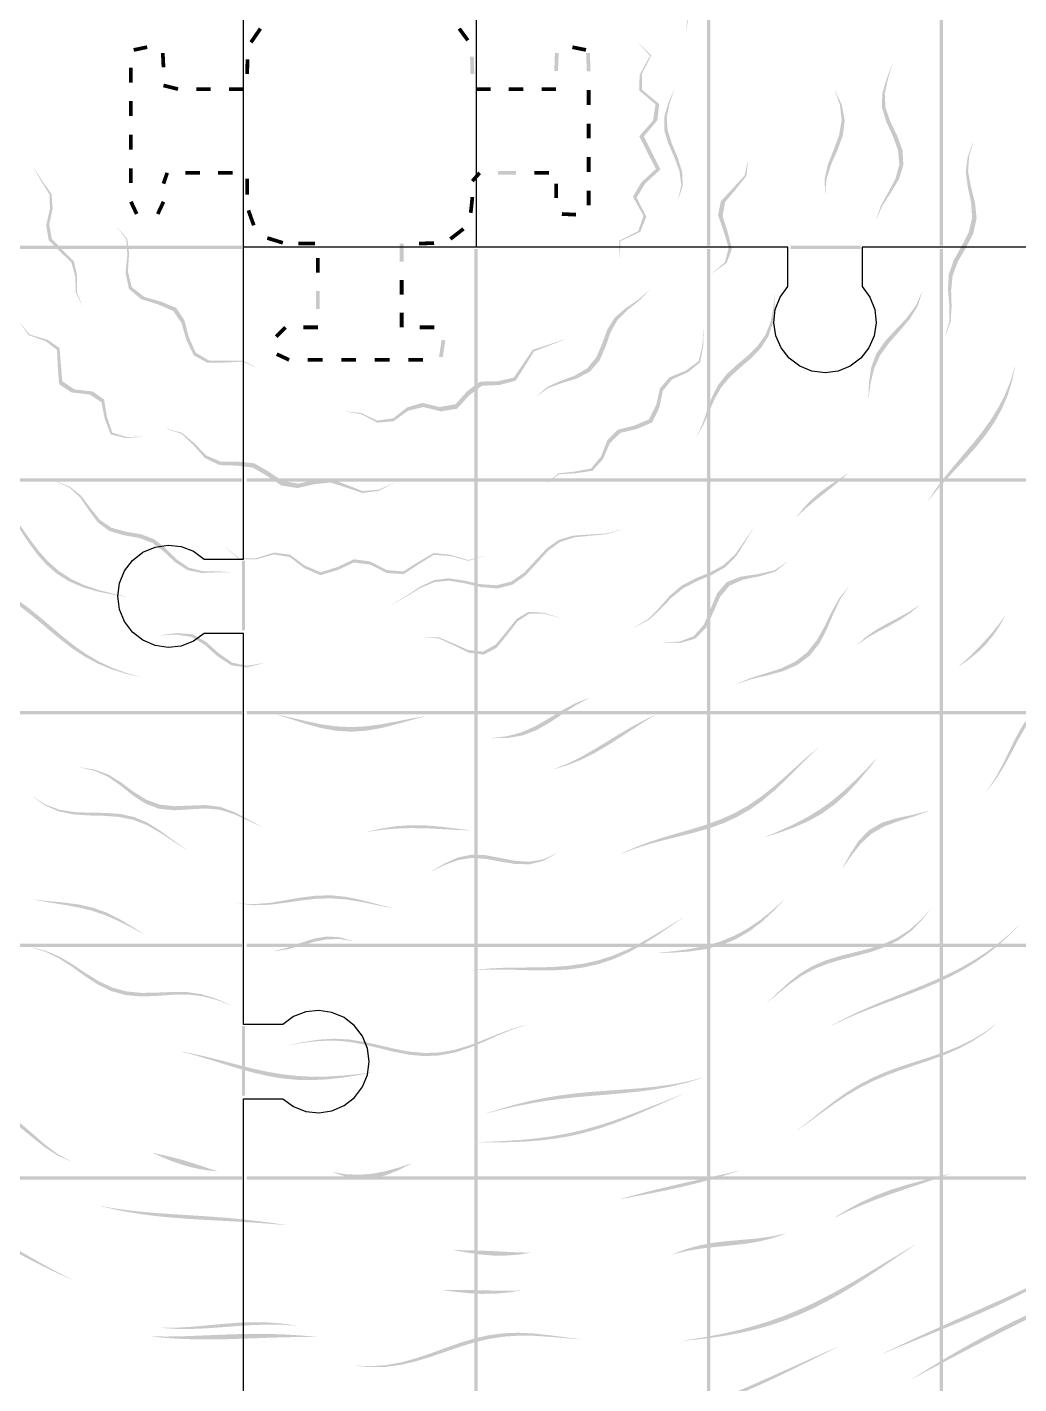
# Model space of a CAD drawing. Header units: millimetres. Extents: x 5 to 414, y 6 to 775.
# Drawn here: x 176.6 to 276.2, y 457.2 to 593.3 of the extents above; entities that cross this region are included whole.
import ezdxf

# ---------------------------------------------------------------- set-up
doc = ezdxf.new("R2010")
doc.units = ezdxf.units.MM
doc.layers.add('CUT', color=1, linetype='Continuous')
doc.layers.add('RASTER', color=7, linetype='Continuous')

msp = doc.modelspace()

# ---------------------------------------------------------------- hatches: boundary and pattern name
at = {"layer": 'RASTER'}
for points in [[(234.199, 608.155), (235.657, 607.482), (236.715, 606.39), (237.324, 604.929), (237.685, 603.331), (238.133, 601.86), (238.937, 600.652), (240.12, 599.65), (241.434, 598.661), (242.497, 597.491), (243.028, 596.064), (243.017, 594.45), (242.749, 592.808), (242.732, 592.802), (242.913, 594.414), (242.846, 595.991), (242.253, 597.381), (241.143, 598.516), (239.805, 599.475), (238.62, 600.458), (237.835, 601.659), (237.424, 603.138), (237.115, 604.76), (236.568, 606.261), (235.578, 607.406), (234.186, 608.142)], [(244.862, 594.423), (245.188, 594.423), (245.188, 571.399), (244.862, 571.399)], [(268.212, 594.423), (268.538, 594.423), (268.538, 571.399), (268.212, 571.399)], [(199.227, 591.69), (200.175, 593.076), (199.867, 593.287), (198.918, 591.901)], [(219.828, 593.071), (220.695, 591.894), (220.996, 592.116), (220.129, 593.292)], [(187.334, 590.86), (188.695, 591.134), (188.621, 591.5), (187.26, 591.227)], [(231.305, 591.134), (232.666, 590.86), (232.74, 591.227), (231.379, 591.5)], [(237.959, 591.787), (239.257, 590.475), (238.307, 588.609), (238.34, 587.028), (240.055, 585.619), (239.867, 583.971), (238.52, 582.372), (239.319, 580.759), (240.177, 579.038), (238.648, 577.638), (237.784, 576.217), (238.769, 574.302), (238.154, 572.788), (236.174, 571.859), (236.072, 570.19), (236.055, 570.199), (236.063, 571.906), (237.951, 572.861), (238.48, 574.388), (237.421, 576.305), (238.228, 577.715), (239.719, 579.097), (238.848, 580.794), (238.059, 582.381), (239.439, 583.956), (239.683, 585.586), (238.042, 586.984), (238.095, 588.566), (239.141, 590.445), (237.941, 591.781)], [(190.035, 590.731), (190.106, 589.284), (190.479, 589.302), (190.408, 590.75)], [(198.885, 588.625), (198.904, 590.106), (198.53, 590.11), (198.512, 588.63)], [(221.069, 590.367), (221.115, 588.623), (221.488, 588.633), (221.443, 590.377)], [(229.894, 588.923), (229.965, 590.733), (229.592, 590.748), (229.521, 588.937)], [(232.719, 590.733), (232.79, 588.881), (233.163, 588.896), (233.092, 590.748)], [(263.476, 589.646), (263.025, 588.148), (262.701, 586.691), (262.767, 585.274), (263.255, 583.865), (263.945, 582.43), (264.484, 580.962), (264.57, 579.49), (264.114, 578.058), (263.286, 576.686), (262.425, 575.356), (261.863, 574.01), (261.845, 574.013), (262.285, 575.376), (263.033, 576.716), (263.768, 578.089), (264.157, 579.516), (264.035, 580.978), (263.496, 582.434), (262.84, 583.858), (262.42, 585.259), (262.448, 586.673), (262.884, 588.134), (263.457, 589.644)], [(187.21, 587.768), (187.21, 589.262), (186.837, 589.262), (186.837, 587.768)], [(190.248, 587.296), (191.709, 586.933), (191.8, 587.295), (190.338, 587.658)], [(193.582, 586.927), (195.044, 586.927), (195.044, 587.301), (193.582, 587.301)], [(196.871, 586.927), (198.333, 586.927), (198.333, 587.301), (196.871, 587.301)], [(221.667, 586.927), (223.129, 586.927), (223.129, 587.301), (221.667, 587.301)], [(224.956, 586.927), (226.418, 586.927), (226.418, 587.301), (224.956, 587.301)], [(228.245, 586.927), (229.707, 586.927), (229.707, 587.301), (228.245, 587.301)], [(232.79, 587.021), (232.79, 585.526), (233.163, 585.526), (233.163, 587.021)], [(241.554, 587.053), (241.097, 585.653), (240.82, 584.31), (240.896, 582.998), (241.317, 581.665), (241.897, 580.279), (242.352, 578.849), (242.423, 577.43), (241.985, 576.092), (241.967, 576.096), (242.273, 577.455), (242.09, 578.882), (241.558, 580.307), (240.951, 581.68), (240.556, 582.997), (240.556, 584.298), (240.946, 585.639), (241.536, 587.05)], [(257.709, 586.98), (258.383, 585.514), (258.681, 584.001), (258.497, 582.477), (257.945, 580.978), (257.298, 579.516), (256.842, 578.069), (256.727, 576.595), (256.708, 576.598), (256.662, 578.088), (256.987, 579.539), (257.561, 580.993), (258.113, 582.48), (258.369, 583.994), (258.201, 585.504), (257.69, 586.979)], [(187.21, 584.405), (187.21, 585.9), (186.837, 585.9), (186.837, 584.405)], [(232.79, 583.658), (232.79, 582.164), (233.163, 582.164), (233.163, 583.658)], [(187.21, 581.043), (187.21, 582.537), (186.837, 582.537), (186.837, 581.043)], [(271.598, 581.821), (271.161, 580.321), (271.065, 578.817), (271.353, 577.277), (271.763, 575.702), (271.919, 574.133), (271.591, 572.627), (270.858, 571.202), (270.05, 569.816), (269.512, 568.389), (269.362, 566.868), (269.409, 565.274), (269.299, 563.706), (268.761, 562.268), (268.743, 562.274), (269.175, 563.746), (269.184, 565.341), (269.046, 566.953), (269.122, 568.485), (269.607, 569.913), (270.386, 571.292), (271.117, 572.706), (271.47, 574.197), (271.364, 575.748), (271.027, 577.307), (270.831, 578.832), (271.031, 580.326), (271.579, 581.821)], [(232.79, 580.296), (232.79, 578.801), (233.163, 578.801), (233.163, 580.296)], [(182.155, 565.34), (181.491, 566.673), (181.439, 568.309), (181.045, 569.721), (179.9, 570.809), (178.763, 571.962), (178.514, 573.448), (178.896, 575.075), (178.849, 576.543), (178.012, 577.864), (177.248, 579.25), (177.267, 579.252), (178.127, 577.882), (179.05, 576.584), (179.163, 575.142), (178.821, 573.54), (179.079, 572.073), (180.197, 570.929), (181.295, 569.835), (181.621, 568.403), (181.592, 566.73), (182.171, 565.35)], [(187.21, 577.681), (187.21, 579.175), (186.837, 579.175), (186.837, 577.681)], [(190.481, 578.767), (190.115, 577.678), (190.47, 577.559), (190.835, 578.649)], [(193.947, 578.895), (192.485, 578.895), (192.485, 578.521), (193.947, 578.521)], [(197.237, 578.895), (195.775, 578.895), (195.775, 578.521), (197.237, 578.521)], [(221.892, 578.832), (221.161, 578.004), (221.441, 577.757), (222.172, 578.584)], [(225.687, 578.895), (223.86, 578.895), (223.86, 578.521), (225.687, 578.521)], [(228.976, 578.895), (227.515, 578.895), (227.515, 578.521), (228.976, 578.521)], [(248.967, 579.886), (248.809, 578.399), (247.738, 577.053), (246.665, 575.773), (246.419, 574.363), (246.941, 572.735), (247.353, 571.067), (246.825, 569.664), (245.383, 568.631), (245.365, 568.638), (246.646, 569.728), (247.033, 571.168), (246.524, 572.85), (245.965, 574.47), (246.241, 575.856), (247.407, 577.104), (248.62, 578.421), (248.949, 579.887)], [(198.885, 576.508), (198.885, 578.109), (198.512, 578.109), (198.512, 576.508)], [(229.894, 576.165), (229.894, 577.618), (229.521, 577.618), (229.521, 576.165)], [(221.116, 576.299), (220.951, 574.712), (221.323, 574.673), (221.487, 576.26)], [(232.79, 576.933), (232.79, 575.439), (233.163, 575.439), (233.163, 576.933)], [(187.769, 574.655), (187.193, 575.892), (186.854, 575.734), (187.431, 574.497)], [(190.124, 575.882), (189.547, 574.656), (189.885, 574.497), (190.462, 575.723)], [(199.531, 573.497), (198.993, 575.002), (198.641, 574.876), (199.179, 573.371)], [(231.702, 574.692), (230.293, 574.763), (230.275, 574.389), (231.683, 574.318)], [(199.546, 559.19), (198.224, 559.765), (196.503, 559.673), (194.701, 559.649), (193.329, 560.393), (192.584, 561.932), (192.103, 563.639), (191.263, 564.857), (189.783, 565.489), (188.056, 566.03), (186.825, 567.05), (186.484, 568.667), (186.667, 570.493), (186.55, 572.057), (185.626, 573.233), (185.643, 573.24), (186.649, 572.102), (186.838, 570.585), (186.716, 568.807), (187.102, 567.24), (188.36, 566.264), (190.096, 565.759), (191.568, 565.151), (192.385, 563.942), (192.829, 562.227), (193.528, 560.663), (194.85, 559.875), (196.6, 559.841), (198.273, 559.862), (199.554, 559.207)], [(220.293, 573.235), (218.979, 572.213), (219.209, 571.918), (220.522, 572.94)], [(202.329, 571.861), (200.77, 572.344), (200.659, 571.988), (202.219, 571.504)], [(174.812, 571.399), (198.162, 571.399), (198.162, 571.073), (174.812, 571.073)], [(205.497, 571.796), (203.826, 571.796), (203.826, 571.423), (205.497, 571.423)], [(214.016, 571.61), (214.016, 569.782), (214.39, 569.782), (214.39, 571.61)], [(217.456, 571.842), (215.94, 571.796), (215.951, 571.423), (217.467, 571.468)], [(221.512, 571.073), (221.838, 571.073), (221.838, 548.049), (221.512, 548.049)], [(244.862, 571.073), (245.188, 571.073), (245.188, 548.049), (244.862, 548.049)], [(253.268, 571.399), (260.273, 571.399), (260.273, 571.073), (253.268, 571.073)], [(268.212, 571.073), (268.538, 571.073), (268.538, 548.049), (268.212, 548.049)], [(205.984, 568.686), (205.984, 570.148), (205.61, 570.148), (205.61, 568.686)], [(214.016, 567.955), (214.016, 566.493), (214.39, 566.493), (214.39, 567.955)], [(205.984, 565.031), (205.984, 566.858), (205.61, 566.858), (205.61, 565.031)], [(239.1, 566.967), (238.073, 565.894), (236.886, 564.961), (235.872, 563.953), (235.18, 562.711), (234.679, 561.274), (234.07, 559.871), (233.111, 558.767), (231.783, 558.066), (230.293, 557.615), (228.91, 557.105), (227.771, 556.293), (227.76, 556.308), (228.824, 557.222), (230.13, 557.819), (231.547, 558.335), (232.815, 559.076), (233.735, 560.191), (234.33, 561.58), (234.846, 562.979), (235.583, 564.165), (236.668, 565.107), (237.949, 565.969), (239.084, 566.976)], [(251.669, 566.487), (251.627, 565.04), (251.453, 563.619), (251.016, 562.301), (250.276, 561.132), (249.296, 560.11), (248.212, 559.175), (247.181, 558.237), (246.313, 557.208), (245.634, 556.045), (245.079, 554.771), (244.521, 553.47), (243.829, 552.257), (243.815, 552.269), (244.42, 553.556), (244.892, 554.921), (245.37, 556.244), (245.986, 557.439), (246.811, 558.483), (247.822, 559.418), (248.911, 560.333), (249.923, 561.323), (250.72, 562.449), (251.236, 563.72), (251.505, 565.092), (251.651, 566.494)], [(266.46, 566.791), (266.013, 565.349), (265.203, 564.03), (264.173, 562.811), (263.125, 561.629), (262.245, 560.405), (261.636, 559.075), (261.284, 557.617), (261.066, 556.069), (261.05, 556.078), (261.12, 557.698), (261.344, 559.209), (261.865, 560.569), (262.71, 561.796), (263.784, 562.955), (264.898, 564.134), (265.838, 565.403), (266.442, 566.797)], [(214.016, 564.665), (214.016, 563.204), (214.39, 563.204), (214.39, 564.665)], [(188.382, 552.231), (186.54, 552.09), (184.997, 552.456), (184.405, 553.974), (184.063, 555.676), (182.888, 556.461), (181.047, 556.673), (179.805, 557.507), (179.678, 559.249), (179.602, 560.938), (178.45, 561.828), (176.736, 562.411), (175.919, 563.6), (175.936, 563.609), (176.845, 562.478), (178.643, 561.957), (179.861, 561.126), (179.984, 559.487), (180.134, 557.784), (181.376, 556.971), (183.195, 556.762), (184.33, 555.956), (184.617, 554.214), (185.144, 552.636), (186.618, 552.193), (188.393, 552.247)], [(201.726, 562.137), (202.66, 563.071), (202.396, 563.336), (201.462, 562.402)], [(204.344, 563.017), (205.797, 563.017), (205.797, 563.39), (204.344, 563.39)], [(216.019, 563.017), (217.472, 563.017), (217.472, 563.39), (216.019, 563.39)], [(244.525, 563.052), (244.474, 561.327), (244.17, 559.695), (242.932, 558.689), (241.359, 557.987), (240.419, 556.821), (240.061, 555.111), (239.349, 553.66), (237.837, 553.01), (236.167, 552.608), (235.088, 551.56), (234.408, 549.957), (233.342, 548.8), (231.665, 548.562), (229.976, 548.45), (228.781, 547.525), (228.772, 547.541), (229.922, 548.542), (231.563, 548.723), (233.191, 549.021), (234.209, 550.225), (234.847, 551.861), (235.891, 552.927), (237.538, 553.332), (239.037, 553.97), (239.751, 555.397), (240.126, 557.071), (241.098, 558.194), (242.717, 558.847), (244.012, 559.802), (244.383, 561.384), (244.509, 563.061)], [(230.642, 562.015), (229.037, 561.378), (227.482, 560.782), (226.594, 559.335), (225.643, 557.848), (224.016, 557.416), (222.267, 557.342), (220.976, 556.361), (219.759, 555.029), (218.135, 554.765), (216.372, 555.203), (214.842, 554.825), (213.377, 553.778), (211.761, 553.64), (210.135, 554.49), (208.575, 554.748), (208.576, 554.767), (210.135, 554.606), (211.748, 553.847), (213.344, 554.068), (214.78, 555.183), (216.278, 555.613), (218.008, 555.206), (219.601, 555.482), (220.793, 556.805), (222.068, 557.757), (223.814, 557.784), (225.451, 558.156), (226.426, 559.574), (227.354, 560.945), (228.961, 561.464), (230.629, 562.028)], [(218.222, 561.949), (217.948, 560.238), (218.317, 560.179), (218.59, 561.89)], [(202.981, 560.104), (201.744, 560.68), (201.586, 560.342), (202.823, 559.765)], [(206.264, 560.121), (204.77, 560.121), (204.77, 559.748), (206.264, 559.748)], [(209.626, 560.121), (208.132, 560.121), (208.132, 559.748), (209.626, 559.748)], [(212.989, 560.121), (211.494, 560.121), (211.494, 559.748), (212.989, 559.748)], [(216.351, 560.121), (214.857, 560.121), (214.857, 559.748), (216.351, 559.748)], [(275.78, 559.281), (275.481, 557.815), (275.043, 556.393), (274.461, 555.029), (273.74, 553.727), (272.897, 552.49), (271.959, 551.312), (270.959, 550.181), (269.936, 549.081), (268.922, 547.992), (267.948, 546.894), (267.035, 545.768), (267.019, 545.779), (267.82, 546.973), (268.689, 548.13), (269.613, 549.263), (270.569, 550.39), (271.531, 551.53), (272.465, 552.699), (273.338, 553.911), (274.121, 555.176), (274.793, 556.496), (275.34, 557.868), (275.763, 559.287)], [(213.438, 547.584), (211.883, 546.786), (210.259, 546.574), (208.646, 547.121), (207.073, 547.626), (205.447, 547.462), (203.749, 547.071), (202.131, 547.324), (200.693, 548.283), (199.269, 549.125), (197.644, 549.322), (195.924, 549.378), (194.45, 550.084), (193.296, 551.393), (192.095, 552.512), (190.55, 553.044), (190.56, 553.059), (192.153, 552.611), (193.392, 551.574), (194.573, 550.344), (196.063, 549.709), (197.788, 549.712), (199.407, 549.558), (200.816, 548.741), (202.233, 547.787), (203.827, 547.518), (205.5, 547.874), (207.102, 547.984), (208.656, 547.408), (210.257, 546.779), (211.877, 546.9), (213.437, 547.602)], [(174.812, 548.049), (198.162, 548.049), (198.162, 547.723), (174.812, 547.723)], [(197.237, 538.6), (195.742, 538.615), (194.189, 538.548), (192.733, 538.828), (191.476, 539.615), (190.358, 540.668), (189.195, 541.563), (187.839, 542.068), (186.33, 542.336), (184.88, 542.76), (183.695, 543.625), (182.782, 544.864), (181.926, 546.128), (180.866, 547.095), (179.539, 547.746), (179.552, 547.76), (180.934, 547.179), (182.042, 546.281), (182.938, 545.082), (183.88, 543.9), (185.081, 543.081), (186.536, 542.689), (188.039, 542.436), (189.378, 541.928), (190.518, 541.012), (191.607, 539.92), (192.831, 539.078), (194.254, 538.729), (195.775, 538.717), (197.242, 538.618)], [(198.629, 548.049), (221.838, 548.049), (221.838, 547.723), (198.629, 547.723)], [(221.512, 548.049), (245.188, 548.049), (245.188, 547.723), (221.512, 547.723)], [(221.512, 547.723), (221.838, 547.723), (221.838, 524.699), (221.512, 524.699)], [(244.862, 548.049), (268.538, 548.049), (268.538, 547.723), (244.862, 547.723)], [(244.862, 547.723), (245.188, 547.723), (245.188, 524.699), (244.862, 524.699)], [(259.049, 548.557), (258.181, 547.806), (257.297, 547.08), (256.409, 546.371), (255.53, 545.665), (254.681, 544.946), (253.881, 544.193), (253.867, 544.206), (254.539, 545.067), (255.29, 545.861), (256.13, 546.59), (257.05, 547.267), (258.03, 547.916), (259.033, 548.567)], [(268.212, 548.049), (291.888, 548.049), (291.888, 547.723), (268.212, 547.723)], [(268.212, 547.723), (268.538, 547.723), (268.538, 524.699), (268.212, 524.699)], [(186.545, 536.146), (185.085, 536.408), (183.618, 536.709), (182.189, 537.121), (180.84, 537.696), (179.606, 538.462), (178.504, 539.417), (177.53, 540.527), (176.656, 541.738), (175.84, 542.982), (175.029, 544.198), (174.17, 545.338), (173.227, 546.375), (173.24, 546.388), (174.242, 545.412), (175.151, 544.334), (176.003, 543.172), (176.847, 541.973), (177.733, 540.793), (178.707, 539.698), (179.795, 538.739), (181.004, 537.95), (182.319, 537.334), (183.709, 536.868), (185.134, 536.499), (186.554, 536.162)], [(236.308, 542.913), (234.789, 542.447), (233.125, 542.288), (231.513, 542.124), (230.092, 541.658), (228.879, 540.76), (227.775, 539.539), (226.631, 538.296), (225.326, 537.377), (223.828, 536.997), (222.198, 537.129), (220.547, 537.51), (218.967, 537.776), (217.491, 537.64), (216.083, 537.04), (214.675, 536.174), (213.215, 535.4), (213.213, 535.419), (214.667, 536.254), (216.064, 537.179), (217.459, 537.832), (218.92, 538.014), (220.483, 537.785), (222.118, 537.429), (223.733, 537.313), (225.219, 537.695), (226.516, 538.605), (227.657, 539.827), (228.763, 541.017), (229.986, 541.876), (231.422, 542.296), (233.056, 542.409), (234.747, 542.516), (236.297, 542.929)], [(249.502, 543.014), (248.675, 541.642), (247.813, 540.272), (246.713, 539.149), (245.342, 538.354), (243.856, 537.733), (242.463, 537.016), (241.259, 536.04), (240.158, 534.884), (238.979, 533.818), (237.597, 533.082), (237.588, 533.099), (238.922, 533.916), (240.053, 535.052), (241.111, 536.262), (242.284, 537.27), (243.66, 537.993), (245.149, 538.597), (246.541, 539.353), (247.681, 540.421), (248.597, 541.724), (249.488, 543.027)], [(222.507, 540.251), (220.915, 539.772), (219.114, 540.246), (217.438, 540.372), (215.936, 539.444), (214.389, 538.435), (212.709, 538.544), (211.028, 539.398), (209.405, 539.603), (207.746, 538.835), (206.045, 538.329), (204.448, 539.021), (202.959, 540.153), (201.36, 540.415), (199.569, 539.903), (197.866, 539.957), (196.497, 541.142), (196.503, 541.16), (197.887, 540.031), (199.601, 540.033), (201.397, 540.596), (202.997, 540.381), (204.481, 539.287), (206.072, 538.623), (207.762, 539.148), (209.409, 539.922), (211.021, 539.711), (212.691, 538.839), (214.362, 538.702), (215.905, 539.673), (217.406, 540.554), (219.086, 540.377), (220.896, 539.847), (222.502, 540.269)], [(187.853, 528.121), (186.432, 528.462), (185.042, 528.9), (183.701, 529.457), (182.42, 530.14), (181.202, 530.934), (180.039, 531.812), (178.915, 532.738), (177.808, 533.672), (176.696, 534.584), (175.561, 535.454), (174.391, 536.276), (173.191, 537.064), (171.972, 537.84), (170.759, 538.637), (169.581, 539.487), (168.466, 540.414), (168.479, 540.428), (169.644, 539.555), (170.867, 538.76), (172.12, 538.015), (173.37, 537.287), (174.594, 536.542), (175.777, 535.752), (176.918, 534.906), (178.026, 534.005), (179.121, 533.069), (180.225, 532.13), (181.364, 531.226), (182.553, 530.394), (183.802, 529.663), (185.111, 529.049), (186.469, 528.547), (187.86, 528.138)], [(198.162, 539.784), (198.488, 539.784), (198.488, 532.779), (198.162, 532.779)], [(252.878, 539.634), (251.714, 538.687), (250.129, 538.218), (248.474, 537.885), (247.103, 537.267), (246.155, 536.131), (245.484, 534.592), (244.761, 533.056), (243.691, 531.968), (242.195, 531.532), (240.443, 531.568), (240.434, 531.584), (242.11, 531.667), (243.533, 532.207), (244.54, 533.373), (245.217, 534.956), (245.866, 536.505), (246.818, 537.617), (248.223, 538.179), (249.938, 538.431), (251.605, 538.803), (252.864, 539.647)], [(259.074, 537.163), (258.228, 535.908), (257.546, 534.468), (256.903, 532.951), (256.155, 531.507), (255.191, 530.275), (253.965, 529.342), (252.509, 528.705), (250.921, 528.274), (249.327, 527.897), (247.842, 527.41), (247.832, 527.425), (249.244, 528.014), (250.767, 528.479), (252.295, 528.977), (253.709, 529.654), (254.915, 530.596), (255.886, 531.807), (256.666, 533.204), (257.367, 534.651), (258.125, 536.008), (259.06, 537.176)], [(266.215, 535.338), (265.278, 534.55), (264.239, 533.862), (263.139, 533.245), (262.027, 532.657), (260.955, 532.047), (259.964, 531.37), (259.951, 531.383), (260.84, 532.162), (261.835, 532.843), (262.915, 533.455), (264.04, 534.042), (265.155, 534.658), (266.201, 535.35)], [(230.07, 534.056), (228.434, 534.461), (226.997, 534.452), (225.827, 533.69), (224.805, 532.357), (223.725, 531.039), (222.441, 530.355), (220.955, 530.544), (219.39, 531.308), (217.891, 531.998), (216.524, 532.035), (216.522, 532.053), (217.873, 532.111), (219.354, 531.506), (220.899, 530.808), (222.369, 530.66), (223.641, 531.357), (224.717, 532.657), (225.745, 533.946), (226.93, 534.641), (228.393, 534.568), (230.063, 534.073)], [(274.789, 534.252), (274.226, 533.235), (273.581, 532.276), (272.844, 531.389), (272.017, 530.579), (271.109, 529.843), (270.139, 529.17), (270.125, 529.183), (270.987, 529.949), (271.815, 530.749), (272.611, 531.58), (273.374, 532.441), (274.099, 533.333), (274.774, 534.263)], [(200.347, 529.5), (198.683, 529.077), (197.124, 529.277), (195.742, 530.169), (194.467, 531.315), (193.126, 532.133), (191.593, 532.365), (189.914, 532.277), (189.921, 532.294), (191.649, 532.518), (193.213, 532.396), (194.565, 531.641), (195.831, 530.498), (197.188, 529.547), (198.716, 529.236), (200.35, 529.518)], [(281.933, 528.196), (280.743, 527.284), (279.604, 526.347), (278.559, 525.342), (277.629, 524.245), (276.81, 523.047), (276.073, 521.765), (275.372, 520.435), (274.649, 519.107), (273.851, 517.837), (272.935, 516.674), (272.922, 516.688), (273.769, 517.92), (274.502, 519.252), (275.171, 520.626), (275.837, 521.984), (276.559, 523.273), (277.386, 524.456), (278.347, 525.52), (279.444, 526.477), (280.651, 527.357), (281.918, 528.207)], [(233.046, 526.004), (231.713, 525.3), (230.42, 524.455), (229.119, 523.573), (227.766, 522.795), (226.333, 522.242), (224.823, 521.976), (223.26, 521.971), (223.256, 521.989), (224.777, 522.163), (226.247, 522.562), (227.65, 523.186), (228.994, 523.962), (230.31, 524.767), (231.645, 525.48), (233.039, 526.021)], [(174.812, 524.699), (198.162, 524.699), (198.162, 524.373), (174.812, 524.373)], [(198.629, 524.699), (221.838, 524.699), (221.838, 524.373), (198.629, 524.373)], [(216.556, 524.155), (215.099, 523.77), (213.631, 523.356), (212.145, 522.982), (210.642, 522.719), (209.129, 522.621), (207.617, 522.713), (206.119, 522.984), (204.641, 523.386), (203.185, 523.855), (201.742, 524.316), (201.745, 524.334), (203.202, 524.01), (204.666, 523.665), (206.143, 523.361), (207.635, 523.155), (209.136, 523.085), (210.637, 523.161), (212.131, 523.36), (213.614, 523.636), (215.085, 523.926), (216.554, 524.174)], [(221.512, 524.699), (245.188, 524.699), (245.188, 524.373), (221.512, 524.373)], [(221.512, 524.373), (221.838, 524.373), (221.838, 501.349), (221.512, 501.349)], [(239.672, 524.295), (238.456, 523.562), (237.254, 522.785), (236.049, 521.99), (234.826, 521.21), (233.573, 520.48), (232.279, 519.832), (230.942, 519.29), (229.564, 518.869), (229.559, 518.887), (230.895, 519.432), (232.192, 520.077), (233.454, 520.793), (234.692, 521.545), (235.917, 522.298), (237.146, 523.023), (238.392, 523.697), (239.664, 524.311)], [(244.862, 524.699), (268.538, 524.699), (268.538, 524.373), (244.862, 524.373)], [(244.862, 524.373), (245.188, 524.373), (245.188, 501.349), (244.862, 501.349)], [(268.212, 524.699), (291.888, 524.699), (291.888, 524.373), (268.212, 524.373)], [(268.212, 524.373), (268.538, 524.373), (268.538, 501.349), (268.212, 501.349)], [(256.024, 521.003), (254.92, 519.959), (253.836, 518.873), (252.745, 517.777), (251.62, 516.711), (250.439, 515.715), (249.187, 514.823), (247.86, 514.057), (246.462, 513.422), (245.01, 512.905), (243.522, 512.479), (242.022, 512.104), (240.529, 511.738), (239.06, 511.341), (237.622, 510.884), (236.213, 510.354), (236.207, 510.372), (237.582, 510.988), (238.985, 511.526), (240.419, 511.995), (241.878, 512.422), (243.348, 512.844), (244.812, 513.301), (246.248, 513.831), (247.638, 514.462), (248.967, 515.206), (250.231, 516.061), (251.434, 517.007), (252.591, 518.011), (253.723, 519.038), (254.856, 520.05), (256.012, 521.018)], [(200.144, 513.087), (198.739, 513.715), (197.355, 514.358), (195.943, 514.789), (194.467, 514.915), (192.928, 514.823), (191.369, 514.733), (189.86, 514.887), (188.458, 515.412), (187.17, 516.262), (185.947, 517.242), (184.703, 518.11), (183.362, 518.705), (181.903, 519.029), (181.91, 519.046), (183.406, 518.812), (184.779, 518.304), (186.047, 517.514), (187.285, 516.597), (188.579, 515.792), (189.981, 515.292), (191.481, 515.142), (193.025, 515.21), (194.546, 515.261), (196.002, 515.072), (197.393, 514.563), (198.758, 513.83), (200.146, 513.105)], [(261.89, 519.912), (260.917, 518.698), (259.914, 517.502), (258.85, 516.369), (257.699, 515.34), (256.451, 514.442), (255.11, 513.684), (253.693, 513.054), (252.226, 512.524), (250.741, 512.047), (250.731, 512.063), (252.138, 512.67), (253.531, 513.314), (254.889, 514.023), (256.194, 514.821), (257.434, 515.714), (258.61, 516.696), (259.729, 517.745), (260.81, 518.833), (261.878, 519.926)], [(192.503, 510.832), (191.198, 511.658), (189.92, 512.507), (188.626, 513.243), (187.278, 513.771), (185.851, 514.065), (184.347, 514.176), (182.797, 514.216), (181.252, 514.323), (179.773, 514.627), (178.408, 515.206), (177.181, 516.071), (177.189, 516.088), (178.452, 515.3), (179.847, 514.794), (181.348, 514.552), (182.905, 514.489), (184.458, 514.474), (185.956, 514.365), (187.37, 514.05), (188.699, 513.479), (189.97, 512.682), (191.225, 511.758), (192.507, 510.85)], [(267.161, 514.694), (265.681, 514.127), (264.142, 513.663), (262.679, 513.131), (261.387, 512.391), (260.289, 511.384), (259.332, 510.158), (258.411, 508.848), (258.4, 508.863), (259.216, 510.329), (260.083, 511.677), (261.127, 512.748), (262.413, 513.483), (263.922, 513.945), (265.551, 514.288), (267.149, 514.708)], [(221.174, 512.707), (219.657, 512.765), (218.149, 512.85), (216.653, 512.922), (215.17, 512.946), (213.696, 512.9), (212.225, 512.774), (210.752, 512.575), (210.752, 512.594), (212.221, 512.915), (213.683, 513.139), (215.148, 513.24), (216.625, 513.214), (218.122, 513.088), (219.638, 512.905), (221.171, 512.726)], [(229.715, 510.376), (228.438, 509.664), (227.062, 509.32), (225.608, 509.338), (224.121, 509.585), (222.652, 509.854), (221.229, 509.944), (219.858, 509.735), (218.519, 509.241), (217.182, 508.599), (217.18, 508.618), (218.502, 509.386), (219.824, 509.989), (221.177, 510.279), (222.586, 510.232), (224.049, 509.961), (225.537, 509.67), (227.004, 509.57), (228.403, 509.805), (229.71, 510.394)], [(188.31, 502.306), (187.016, 502.989), (185.725, 503.647), (184.416, 504.218), (183.07, 504.671), (181.681, 505.005), (180.254, 505.255), (178.808, 505.483), (177.37, 505.759), (177.377, 505.776), (178.857, 505.605), (180.335, 505.468), (181.78, 505.278), (183.172, 504.967), (184.506, 504.495), (185.792, 503.864), (187.052, 503.115), (188.314, 502.324)], [(213.275, 504.916), (211.72, 505.214), (210.177, 505.536), (208.646, 505.787), (207.119, 505.899), (205.585, 505.851), (204.035, 505.673), (202.468, 505.441), (200.892, 505.252), (199.319, 505.204), (197.769, 505.365), (197.772, 505.384), (199.334, 505.313), (200.914, 505.444), (202.493, 505.698), (204.058, 505.973), (205.603, 506.166), (207.13, 506.199), (208.651, 506.045), (210.177, 505.729), (211.717, 505.324), (213.275, 504.934)], [(252.636, 505.793), (251.515, 504.613), (250.331, 503.516), (249.064, 502.557), (247.702, 501.775), (246.248, 501.19), (244.715, 500.796), (243.124, 500.567), (241.503, 500.455), (239.879, 500.4), (239.873, 500.418), (241.453, 500.588), (243.031, 500.799), (244.586, 501.101), (246.096, 501.531), (247.544, 502.114), (248.919, 502.855), (250.218, 503.739), (251.449, 504.738), (252.627, 505.809)], [(242.455, 503.951), (241.129, 503.05), (239.792, 502.144), (238.426, 501.278), (237.018, 500.497), (235.561, 499.836), (234.054, 499.322), (232.502, 498.963), (230.916, 498.753), (229.308, 498.667), (227.692, 498.668), (226.08, 498.713), (224.481, 498.754), (222.901, 498.75), (221.34, 498.669), (221.337, 498.688), (222.886, 498.848), (224.451, 498.926), (226.034, 498.952), (227.63, 498.962), (229.231, 499.001), (230.827, 499.112), (232.404, 499.329), (233.951, 499.677), (235.46, 500.164), (236.924, 500.782), (238.346, 501.508), (239.731, 502.309), (241.094, 503.142), (242.448, 503.968)], [(267.254, 504.75), (266.306, 503.569), (265.244, 502.532), (264.05, 501.679), (262.731, 501.018), (261.317, 500.52), (259.851, 500.125), (258.384, 499.757), (256.96, 499.338), (255.611, 498.804), (254.345, 498.12), (253.153, 497.288), (252.007, 496.347), (250.87, 495.364), (250.862, 495.381), (251.959, 496.448), (253.063, 497.466), (254.217, 498.365), (255.449, 499.101), (256.773, 499.671), (258.181, 500.106), (259.642, 500.471), (261.115, 500.844), (262.548, 501.303), (263.897, 501.909), (265.131, 502.696), (266.241, 503.66), (267.243, 504.765)], [(276.165, 503.17), (275.147, 502.136), (274.071, 501.168), (272.937, 500.273), (271.747, 499.452), (270.506, 498.703), (269.222, 498.024), (267.902, 497.404), (266.558, 496.833), (265.199, 496.299), (263.837, 495.787), (262.479, 495.281), (261.134, 494.767), (259.808, 494.233), (258.506, 493.667), (257.228, 493.061), (257.219, 493.078), (258.466, 493.74), (259.737, 494.36), (261.033, 494.942), (262.35, 495.495), (263.685, 496.032), (265.03, 496.565), (266.378, 497.108), (267.718, 497.676), (269.041, 498.282), (270.338, 498.938), (271.598, 499.653), (272.815, 500.433), (273.981, 501.283), (275.094, 502.201), (276.153, 503.184)], [(174.812, 501.349), (198.162, 501.349), (198.162, 501.023), (174.812, 501.023)], [(198.629, 501.349), (221.838, 501.349), (221.838, 501.023), (198.629, 501.023)], [(209.243, 501.61), (207.961, 501.817), (206.674, 501.779), (205.371, 501.518), (204.049, 501.135), (202.714, 500.774), (201.381, 500.581), (201.383, 500.6), (202.73, 500.95), (204.071, 501.427), (205.39, 501.853), (206.686, 502.071), (207.965, 501.994), (209.243, 501.629)], [(221.512, 501.349), (245.188, 501.349), (245.188, 501.023), (221.512, 501.023)], [(244.862, 501.349), (268.538, 501.349), (268.538, 501.023), (244.862, 501.023)], [(268.212, 501.349), (291.888, 501.349), (291.888, 501.023), (268.212, 501.023)], [(197.032, 495.157), (195.608, 495.707), (194.163, 496.087), (192.679, 496.245), (191.148, 496.216), (189.586, 496.103), (188.023, 496.05), (186.497, 496.187), (185.038, 496.594), (183.662, 497.268), (182.355, 498.129), (181.081, 499.045), (179.794, 499.878), (178.449, 500.529), (177.024, 500.967), (177.031, 500.984), (178.485, 500.621), (179.854, 500.042), (181.16, 499.274), (182.447, 498.413), (183.762, 497.594), (185.141, 496.948), (186.595, 496.551), (188.113, 496.407), (189.665, 496.436), (191.212, 496.508), (192.726, 496.483), (194.195, 496.258), (195.624, 495.805), (197.034, 495.175)], [(221.512, 501.023), (221.838, 501.023), (221.838, 477.999), (221.512, 477.999)], [(244.862, 501.023), (245.188, 501.023), (245.188, 477.999), (244.862, 477.999)], [(268.212, 501.023), (268.538, 501.023), (268.538, 477.999), (268.212, 477.999)], [(198.162, 493.084), (198.488, 493.084), (198.488, 486.079), (198.162, 486.079)], [(226.801, 493.215), (225.358, 492.751), (223.927, 492.162), (222.491, 491.52), (221.036, 490.913), (219.555, 490.429), (218.046, 490.135), (216.516, 490.062), (214.976, 490.2), (213.437, 490.496), (211.908, 490.871), (210.393, 491.234), (208.889, 491.503), (207.389, 491.624), (205.884, 491.581), (204.366, 491.4), (202.834, 491.145), (202.836, 491.164), (204.371, 491.477), (205.89, 491.715), (207.394, 491.81), (208.892, 491.735), (210.392, 491.504), (211.902, 491.168), (213.425, 490.81), (214.959, 490.52), (216.494, 490.376), (218.02, 490.432), (219.527, 490.697), (221.009, 491.143), (222.466, 491.704), (223.906, 492.295), (225.345, 492.827), (226.797, 493.234)], [(274.018, 493.395), (272.831, 492.428), (271.558, 491.582), (270.206, 490.856), (268.792, 490.236), (267.338, 489.694), (265.867, 489.196), (264.405, 488.701), (262.97, 488.174), (261.577, 487.584), (260.231, 486.911), (258.931, 486.151), (257.667, 485.312), (256.422, 484.417), (255.18, 483.499), (253.92, 482.598), (253.913, 482.615), (255.145, 483.577), (256.358, 484.552), (257.575, 485.499), (258.815, 486.382), (260.093, 487.175), (261.422, 487.87), (262.804, 488.47), (264.235, 488.995), (265.701, 489.475), (267.182, 489.948), (268.654, 490.454), (270.093, 491.031), (271.474, 491.706), (272.782, 492.498), (274.008, 493.411)], [(211.256, 488.407), (209.766, 488.14), (208.267, 487.905), (206.762, 487.734), (205.255, 487.653), (203.75, 487.679), (202.251, 487.819), (200.764, 488.068), (199.291, 488.408), (197.832, 488.815), (196.385, 489.259), (194.946, 489.709), (193.51, 490.135), (192.071, 490.519), (192.075, 490.537), (193.53, 490.247), (194.978, 489.908), (196.425, 489.537), (197.876, 489.156), (199.335, 488.793), (200.804, 488.476), (202.285, 488.228), (203.775, 488.066), (205.272, 487.996), (206.772, 488.014), (208.271, 488.107), (209.766, 488.253), (211.256, 488.426)], [(244.394, 487.872), (242.878, 487.408), (241.335, 487.036), (239.77, 486.748), (238.191, 486.527), (236.605, 486.358), (235.021, 486.218), (233.442, 486.089), (231.873, 485.95), (230.316, 485.785), (228.772, 485.582), (227.239, 485.332), (225.714, 485.033), (224.195, 484.689), (222.676, 484.308), (222.674, 484.327), (224.18, 484.792), (225.685, 485.216), (227.194, 485.586), (228.711, 485.896), (230.241, 486.143), (231.786, 486.334), (233.347, 486.481), (234.922, 486.6), (236.508, 486.71), (238.101, 486.834), (239.693, 486.995), (241.277, 487.213), (242.844, 487.507), (244.387, 487.89)], [(242.422, 486.227), (241.038, 485.622), (239.652, 485.007), (238.258, 484.398), (236.852, 483.813), (235.43, 483.269), (233.988, 482.783), (232.527, 482.367), (231.046, 482.029), (229.549, 481.773), (228.039, 481.594), (226.521, 481.484), (224.998, 481.429), (223.476, 481.413), (221.956, 481.416), (221.954, 481.435), (223.465, 481.496), (224.977, 481.573), (226.488, 481.682), (227.996, 481.838), (229.496, 482.05), (230.984, 482.327), (232.459, 482.67), (233.917, 483.078), (235.36, 483.542), (236.788, 484.052), (238.203, 484.591), (239.61, 485.146), (241.012, 485.701), (242.416, 486.244)], [(181.028, 479.495), (179.643, 480.093), (178.34, 480.94), (177.098, 481.932), (175.875, 482.936), (174.628, 483.824), (173.316, 484.504), (171.914, 484.94), (170.422, 485.16), (168.863, 485.248), (168.871, 485.265), (170.473, 485.286), (172.001, 485.163), (173.427, 484.801), (174.749, 484.161), (175.991, 483.274), (177.196, 482.233), (178.412, 481.169), (179.681, 480.223), (181.033, 479.513)], [(195.662, 478.495), (194.557, 478.622), (193.462, 478.816), (192.382, 479.092), (191.318, 479.448), (190.27, 479.868), (189.233, 480.32), (189.237, 480.338), (190.317, 480.115), (191.393, 479.862), (192.463, 479.568), (193.528, 479.231), (194.594, 478.87), (195.664, 478.513)], [(215.195, 479.283), (213.903, 478.624), (212.592, 478.098), (211.267, 477.787), (209.934, 477.741), (208.603, 477.961), (207.283, 478.407), (207.284, 478.425), (208.606, 478.208), (209.934, 478.155), (211.261, 478.263), (212.582, 478.512), (213.894, 478.871), (215.194, 479.301)], [(174.812, 477.999), (198.162, 477.999), (198.162, 477.673), (174.812, 477.673)], [(198.629, 477.999), (221.838, 477.999), (221.838, 477.673), (198.629, 477.673)], [(221.512, 477.999), (245.188, 477.999), (245.188, 477.673), (221.512, 477.673)], [(248.075, 478.551), (246.612, 478.086), (245.138, 477.655), (243.655, 477.261), (242.163, 476.902), (240.665, 476.575), (239.162, 476.274), (237.658, 475.991), (236.155, 475.715), (236.15, 475.733), (237.623, 476.126), (239.098, 476.508), (240.579, 476.873), (242.066, 477.221), (243.561, 477.556), (245.062, 477.884), (246.566, 478.218), (248.068, 478.569)], [(244.862, 477.999), (268.538, 477.999), (268.538, 477.673), (244.862, 477.673)], [(269.254, 478.247), (267.763, 477.723), (266.269, 477.221), (264.779, 476.725), (263.301, 476.218), (261.842, 475.687), (260.405, 475.116), (258.994, 474.493), (257.608, 473.813), (257.601, 473.83), (258.926, 474.644), (260.282, 475.378), (261.679, 476.023), (263.121, 476.579), (264.608, 477.056), (266.133, 477.477), (267.684, 477.868), (269.244, 478.264)], [(268.212, 477.999), (291.888, 477.999), (291.888, 477.673), (268.212, 477.673)], [(221.512, 477.673), (221.838, 477.673), (221.838, 454.649), (221.512, 454.649)], [(244.862, 477.673), (245.188, 477.673), (245.188, 454.649), (244.862, 454.649)], [(268.212, 477.673), (268.538, 477.673), (268.538, 454.649), (268.212, 454.649)], [(181.067, 467.669), (179.679, 468.262), (178.313, 468.913), (176.966, 469.603), (175.631, 470.312), (174.304, 471.019), (172.976, 471.705), (171.642, 472.353), (170.295, 472.954), (168.93, 473.498), (167.544, 473.985), (166.134, 474.418), (164.703, 474.807), (164.71, 474.824), (166.172, 474.511), (167.607, 474.148), (169.015, 473.723), (170.394, 473.226), (171.747, 472.657), (173.081, 472.02), (174.401, 471.325), (175.716, 470.59), (177.033, 469.834), (178.36, 469.082), (179.705, 468.358), (181.071, 467.687)], [(202.613, 473.101), (201.184, 473.221), (199.754, 473.326), (198.321, 473.418), (196.885, 473.499), (195.447, 473.576), (194.006, 473.655), (192.563, 473.745), (191.12, 473.856), (189.679, 473.996), (188.242, 474.175), (186.813, 474.4), (185.392, 474.675), (183.984, 475.004), (183.988, 475.022), (185.415, 474.776), (186.851, 474.579), (188.292, 474.424), (189.736, 474.302), (191.18, 474.201), (192.621, 474.111), (194.059, 474.022), (195.493, 473.923), (196.922, 473.808), (198.348, 473.671), (199.771, 473.509), (201.192, 473.324), (202.614, 473.119)], [(252.761, 472.254), (251.402, 471.778), (249.996, 471.437), (248.556, 471.206), (247.099, 471.046), (245.643, 470.907), (244.204, 470.739), (242.792, 470.5), (241.411, 470.163), (241.406, 470.181), (242.737, 470.689), (244.103, 471.071), (245.508, 471.333), (246.947, 471.504), (248.41, 471.629), (249.879, 471.763), (251.334, 471.962), (252.754, 472.271)], [(265.724, 471.101), (264.479, 470.271), (263.234, 469.428), (261.984, 468.584), (260.723, 467.749), (259.447, 466.935), (258.151, 466.154), (256.831, 465.417), (255.485, 464.734), (254.113, 464.114), (252.714, 463.56), (251.289, 463.078), (249.841, 462.666), (248.373, 462.322), (246.889, 462.04), (245.393, 461.813), (243.889, 461.631), (242.382, 461.482), (242.377, 461.5), (243.862, 461.729), (245.342, 461.987), (246.814, 462.285), (248.275, 462.628), (249.722, 463.024), (251.152, 463.476), (252.562, 463.986), (253.95, 464.551), (255.318, 465.17), (256.664, 465.837), (257.99, 466.544), (259.299, 467.282), (260.594, 468.043), (261.878, 468.817), (263.157, 469.592), (264.435, 470.362), (265.716, 471.117)], [(227.142, 470.319), (225.888, 470.137), (224.622, 470.043), (223.346, 470.052), (222.063, 470.16), (220.778, 470.348), (219.495, 470.581), (219.494, 470.6), (220.755, 470.58), (222.022, 470.549), (223.294, 470.498), (224.572, 470.431), (225.855, 470.368), (227.139, 470.338)], [(282.403, 469.645), (281.076, 468.792), (279.726, 467.978), (278.353, 467.202), (276.961, 466.462), (275.551, 465.756), (274.126, 465.08), (272.689, 464.431), (271.244, 463.803), (269.794, 463.191), (268.341, 462.591), (266.887, 461.996), (265.435, 461.404), (263.985, 460.809), (262.538, 460.21), (262.531, 460.228), (263.944, 460.902), (265.36, 461.567), (266.781, 462.222), (268.206, 462.868), (269.636, 463.506), (271.071, 464.14), (272.507, 464.774), (273.944, 465.413), (275.379, 466.063), (276.807, 466.729), (278.226, 467.417), (279.633, 468.131), (281.023, 468.878), (282.393, 469.66)], [(283.766, 467.056), (282.442, 466.387), (281.118, 465.724), (279.795, 465.063), (278.475, 464.404), (277.156, 463.745), (275.84, 463.084), (274.527, 462.421), (273.217, 461.753), (271.91, 461.081), (270.605, 460.403), (269.302, 459.72), (268.001, 459.031), (266.7, 458.337), (265.399, 457.638), (265.392, 457.655), (266.655, 458.436), (267.919, 459.207), (269.185, 459.963), (270.457, 460.702), (271.737, 461.421), (273.027, 462.118), (274.328, 462.792), (275.642, 463.445), (276.969, 464.078), (278.307, 464.693), (279.658, 465.296), (281.017, 465.889), (282.384, 466.479), (283.756, 467.071)], [(226.112, 466.53), (224.839, 466.329), (223.554, 466.219), (222.26, 466.204), (220.961, 466.274), (219.661, 466.403), (218.365, 466.555), (218.363, 466.573), (219.645, 466.592), (220.931, 466.588), (222.222, 466.563), (223.518, 466.532), (224.815, 466.517), (226.109, 466.548)], [(203.598, 463.014), (202.123, 463.105), (200.643, 463.119), (199.154, 463.068), (197.656, 462.97), (196.149, 462.854), (194.636, 462.747), (193.122, 462.682), (191.612, 462.686), (190.111, 462.781), (190.114, 462.799), (191.631, 462.811), (193.153, 462.901), (194.673, 463.037), (196.187, 463.181), (197.689, 463.298), (199.18, 463.359), (200.66, 463.34), (202.132, 463.231), (203.599, 463.033)], [(205.645, 461.869), (204.153, 461.874), (202.659, 461.851), (201.16, 461.808), (199.656, 461.754), (198.147, 461.699), (196.635, 461.654), (195.12, 461.629), (193.604, 461.636), (192.089, 461.681), (190.577, 461.774), (189.071, 461.919), (189.074, 461.938), (190.601, 461.921), (192.129, 461.947), (193.654, 462.001), (195.174, 462.066), (196.687, 462.128), (198.194, 462.174), (199.693, 462.192), (201.186, 462.176), (202.675, 462.12), (204.161, 462.023), (205.645, 461.888)], [(232.131, 461.646), (230.577, 461.76), (229.03, 461.894), (227.496, 461.993), (225.981, 462.01), (224.485, 461.914), (223.005, 461.69), (221.535, 461.342), (220.068, 460.896), (218.597, 460.393), (217.116, 459.887), (215.623, 459.432), (214.117, 459.082), (212.6, 458.878), (211.078, 458.845), (209.556, 458.987), (209.556, 459.006), (211.077, 458.94), (212.597, 459.046), (214.109, 459.317), (215.61, 459.724), (217.097, 460.223), (218.571, 460.761), (220.037, 461.279), (221.499, 461.724), (222.966, 462.056), (224.445, 462.249), (225.943, 462.3), (227.462, 462.225), (229.003, 462.06), (230.561, 461.854), (232.128, 461.664)], [(257.993, 460.884), (256.685, 460.233), (255.374, 459.579), (254.059, 458.927), (252.738, 458.281), (251.408, 457.647), (250.069, 457.029), (248.72, 456.433), (247.358, 455.862), (245.985, 455.321), (244.599, 454.813), (243.201, 454.341), (241.791, 453.908), (240.37, 453.515), (238.938, 453.162), (238.934, 453.18), (240.35, 453.596), (241.756, 454.049), (243.151, 454.536), (244.535, 455.051), (245.908, 455.592), (247.273, 456.153), (248.628, 456.73), (249.977, 457.319), (251.32, 457.915), (252.657, 458.515), (253.992, 459.116), (255.324, 459.715), (256.655, 460.311), (257.986, 460.901)]]:
    msp.add_hatch(color=7, dxfattribs=at).paths.add_polyline_path(points)

# ---------------------------------------------------------------- linework, layer by layer
at = {"layer": 'CUT'}
for points in [[(221.675, 594.586), (221.675, 571.236), (198.325, 571.236), (198.325, 594.586)], [(198.325, 446.547), (198.325, 485.775), (202.271, 485.775), (203.344, 484.998), (204.579, 484.52), (205.896, 484.375), (207.206, 484.571), (208.423, 485.096), (209.464, 485.914), (210.262, 486.971), (210.763, 488.197), (210.934, 489.511), (210.763, 490.825), (210.262, 492.051), (209.464, 493.108), (208.423, 493.926), (207.206, 494.451), (205.896, 494.647), (204.579, 494.502), (203.344, 494.024), (202.271, 493.247), (198.325, 493.247), (198.325, 532.475), (194.379, 532.475), (193.306, 531.698), (192.071, 531.22), (190.754, 531.075), (189.444, 531.271), (188.227, 531.796), (187.186, 532.614), (186.388, 533.671), (185.887, 534.897), (185.716, 536.211), (185.887, 537.525), (186.388, 538.751), (187.186, 539.808), (188.227, 540.626), (189.444, 541.151), (190.754, 541.347), (192.071, 541.202), (193.306, 540.724), (194.379, 539.947), (198.325, 539.947), (198.325, 571.236)], [(299.664, 571.236), (260.436, 571.236), (260.436, 567.29), (261.213, 566.217), (261.691, 564.981), (261.836, 563.665), (261.64, 562.355), (261.115, 561.138), (260.297, 560.097), (259.24, 559.299), (258.014, 558.798), (256.7, 558.627), (255.386, 558.798), (254.16, 559.299), (253.103, 560.097), (252.285, 561.138), (251.76, 562.355), (251.564, 563.665), (251.709, 564.981), (252.187, 566.217), (252.964, 567.29), (252.964, 571.236), (221.675, 571.236)]]:
    msp.add_lwpolyline(points, dxfattribs=at)
msp.add_circle((210, 582.911), 191.273, dxfattribs=at)

doc.saveas('drawing.dxf')
